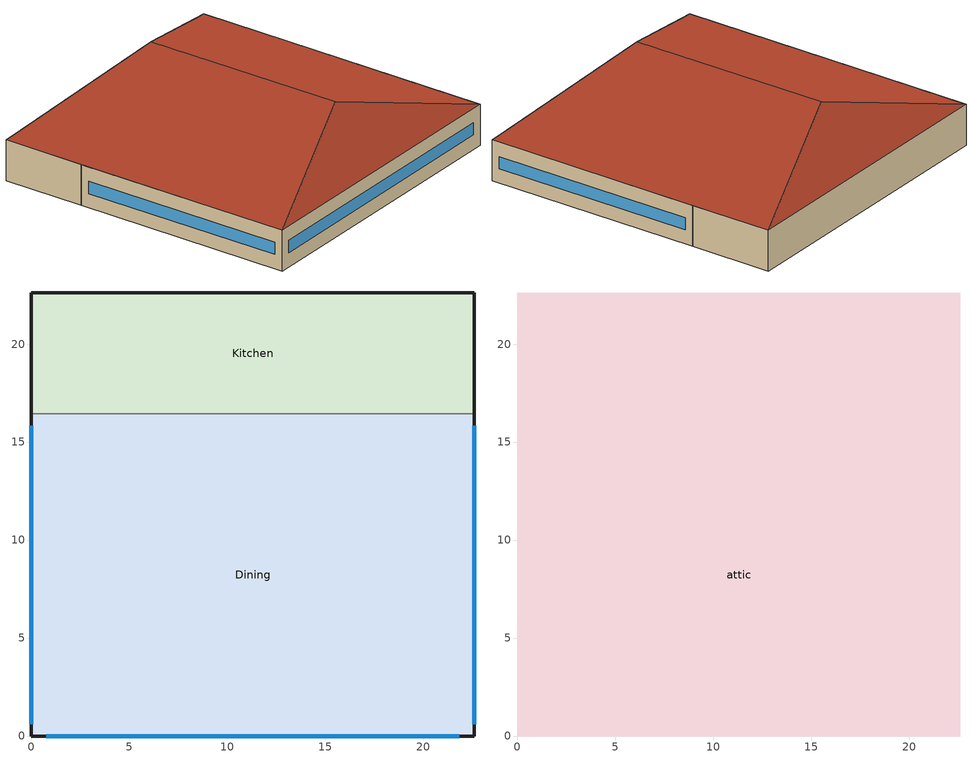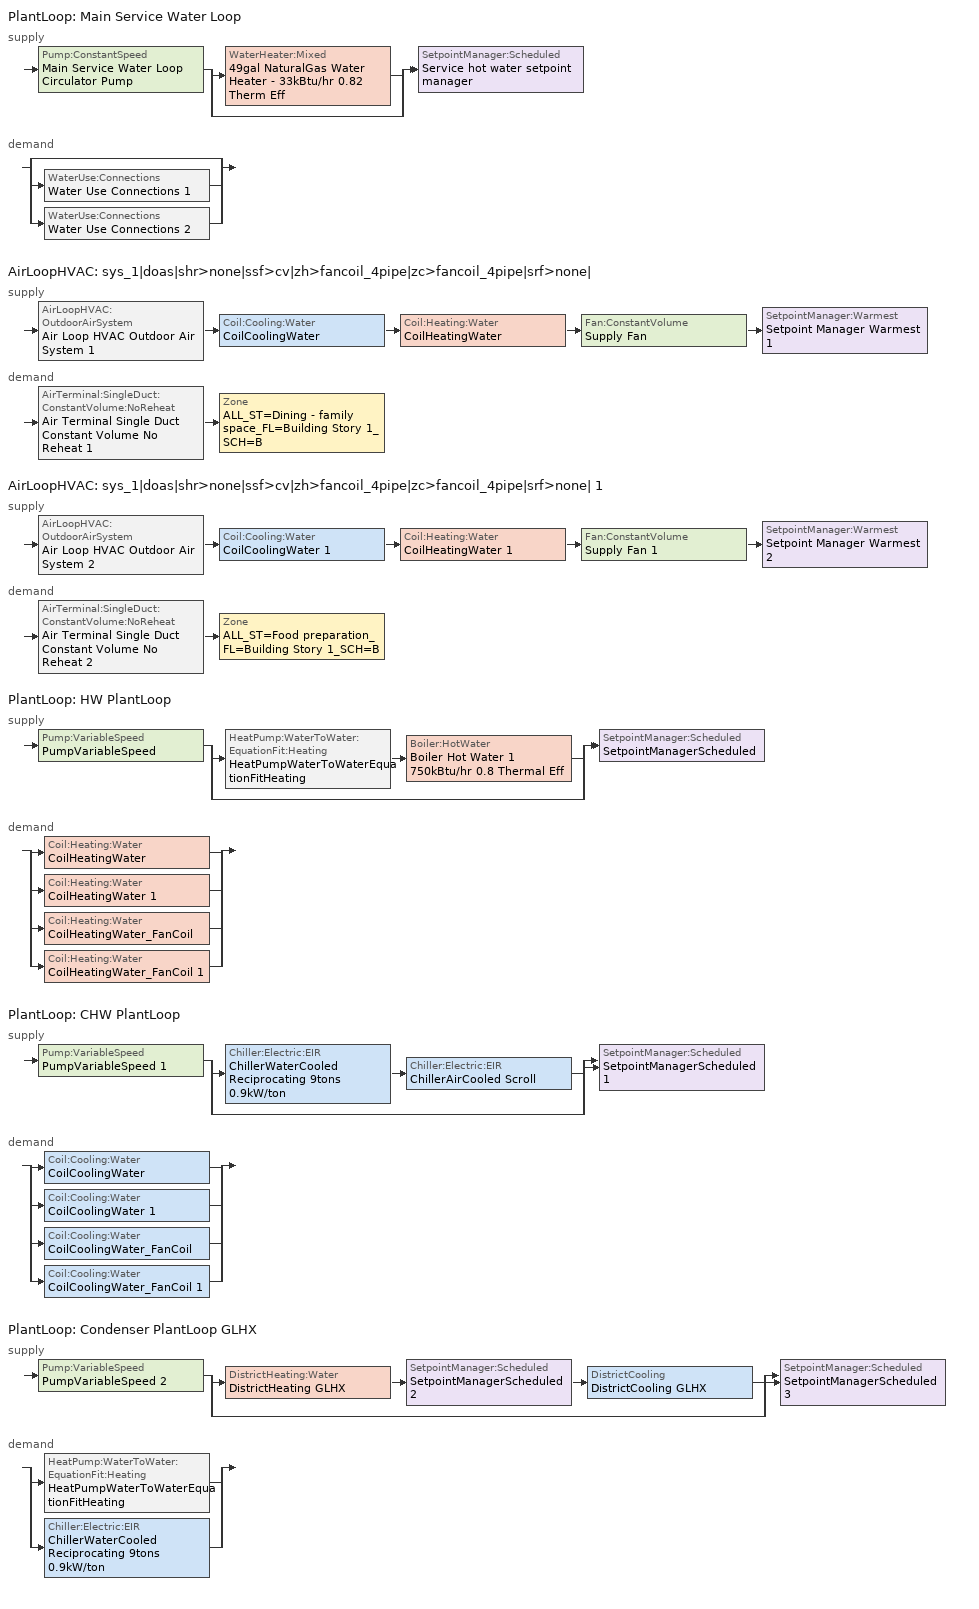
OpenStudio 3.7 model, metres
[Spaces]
Kitchen
 floor foundation (BTAP-Grnd-Floor-Mass:U-0.678_std): 22.61,22.61 22.61,16.44 0,16.44 0,22.61 z0
 wall outside: 22.61,16.44 22.61,22.61 0,22.61 0,16.44 z0:3.05
 wall to Dining: 0,16.44 22.61,16.44 z0:3.05
Dining
 floor foundation (BTAP-Grnd-Floor-Mass:U-0.678_std): 22.61,16.44 22.61,0 0,0 0,16.44 z0
 wall outside: 0,16.44 0,0 22.61,0 22.61,16.44 z0:3.05
 window: 0,15.84 0,0.6 / 22.61,0.6 22.61,15.84 / 0.75,0 21.86,0 z1.07:1.98
attic
 floor to Dining: 22.61,16.44 22.61,0 0,0 0,16.44 z3.05
 floor to Kitchen: 22.61,22.61 22.61,16.44 0,16.44 0,22.61 z3.05
 roof outside: 11.3,18.84,6.82 22.61,22.61,3.05 0,22.61,3.05; 11.3,3.77,6.82 0,0,3.05 22.61,0,3.05; 11.3,18.84,6.82 0,22.61,3.05 0,0,3.05 11.3,3.77,6.82; 11.3,3.77,6.82 22.61,0,3.05 22.61,22.61,3.05 11.3,18.84,6.82
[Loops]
PlantLoop 'Main Service Water Loop'
 supply: Pump:ConstantSpeed 'Main Service Water Loop Circulator Pump' > split
  | WaterHeater:Mixed '49gal NaturalGas Water Heater - 33kBtu/hr 0.82 Therm Eff'
  | bypass
  join > SetpointManager:Scheduled 'Service hot water setpoint manager'
 demand: split
  | bypass
  | WaterUse:Connections 'Water Use Connections 1'
  | WaterUse:Connections 'Water Use Connections 2'
AirLoopHVAC 'sys_1|doas|shr>none|ssf>cv|zh>fancoil_4pipe|zc>fancoil_4pipe|srf>none|'
 supply: AirLoopHVAC:OutdoorAirSystem 'Air Loop HVAC Outdoor Air System 1' > Coil:Cooling:Water 'CoilCoolingWater' > Coil:Heating:Water 'CoilHeatingWater' > Fan:ConstantVolume 'Supply Fan' > SetpointManager:Warmest 'Setpoint Manager Warmest 1'
 demand: AirTerminal:SingleDuct:ConstantVolume:NoReheat 'Air Terminal Single Duct Constant Volume No Reheat 1' > Zone 'ALL_ST=Dining - family space_FL=Building Story 1_SCH=B'
AirLoopHVAC 'sys_1|doas|shr>none|ssf>cv|zh>fancoil_4pipe|zc>fancoil_4pipe|srf>none| 1'
 supply: AirLoopHVAC:OutdoorAirSystem 'Air Loop HVAC Outdoor Air System 2' > Coil:Cooling:Water 'CoilCoolingWater 1' > Coil:Heating:Water 'CoilHeatingWater 1' > Fan:ConstantVolume 'Supply Fan 1' > SetpointManager:Warmest 'Setpoint Manager Warmest 2'
 demand: AirTerminal:SingleDuct:ConstantVolume:NoReheat 'Air Terminal Single Duct Constant Volume No Reheat 2' > Zone 'ALL_ST=Food preparation_FL=Building Story 1_SCH=B'
PlantLoop 'HW PlantLoop'
 supply: Pump:VariableSpeed 'PumpVariableSpeed' > split
  | HeatPump:WaterToWater:EquationFit:Heating 'HeatPumpWaterToWaterEquationFitHeating' > Boiler:HotWater 'Boiler Hot Water 1 750kBtu/hr 0.8 Thermal Eff'
  | bypass
  join > SetpointManager:Scheduled 'SetpointManagerScheduled'
 demand: split
  | Coil:Heating:Water 'CoilHeatingWater'
  | Coil:Heating:Water 'CoilHeatingWater 1'
  | Coil:Heating:Water 'CoilHeatingWater_FanCoil'
  | Coil:Heating:Water 'CoilHeatingWater_FanCoil 1'
PlantLoop 'CHW PlantLoop'
 supply: Pump:VariableSpeed 'PumpVariableSpeed 1' > split
  | Chiller:Electric:EIR 'ChillerWaterCooled Reciprocating 9tons 0.9kW/ton' > Chiller:Electric:EIR 'ChillerAirCooled Scroll'
  | bypass
  join > SetpointManager:Scheduled 'SetpointManagerScheduled 1'
 demand: split
  | Coil:Cooling:Water 'CoilCoolingWater'
  | Coil:Cooling:Water 'CoilCoolingWater 1'
  | Coil:Cooling:Water 'CoilCoolingWater_FanCoil'
  | Coil:Cooling:Water 'CoilCoolingWater_FanCoil 1'
PlantLoop 'Condenser PlantLoop GLHX'
 supply: Pump:VariableSpeed 'PumpVariableSpeed 2' > split
  | DistrictHeating:Water 'DistrictHeating GLHX' > SetpointManager:Scheduled 'SetpointManagerScheduled 2' > DistrictCooling 'DistrictCooling GLHX'
  | bypass
  join > SetpointManager:Scheduled 'SetpointManagerScheduled 3'
 demand: split
  | HeatPump:WaterToWater:EquationFit:Heating 'HeatPumpWaterToWaterEquationFitHeating'
  | Chiller:Electric:EIR 'ChillerWaterCooled Reciprocating 9tons 0.9kW/ton'
[Site]
Calgary Intl AP_AB_CAN: Latitude {deg}=51.11; Longitude {deg}=-114.02; Time Zone {hr}=-7; Elevation {m}=1084.1; Terrain=City
[Building]
FullServiceRestaurant: North Axis {deg}=0; Default Construction Set=BTAP-Mass at hdd = 5000.0; Standards Number of Stories=1; Standards Number of Above Ground Stories=1; Standards Template=BTAP1980TO2010; Standards Building Type=FullServiceRestaurant
[Site:WaterMainsTemperature]
Calculation Method=Correlation; Annual Average Outdoor Air Temperature {C}=4.69167; Maximum Difference In Monthly Average Outdoor Air Temperatures {deltaC}=24.6
[Site:GroundTemperature:BuildingSurface]
19.527, 19.502, 19.536, 19.598, 20.002, 21.64, 22.225, 22.375, 21.449, 20.121, 19.802, 19.633
[SizingPeriod:DesignDay] Barometric Pressure {Pa}=88961; Rain Indicator=No; Snow Indicator=No; Day of Month=21; Daylight Saving Time Indicator=No; Humidity Condition Type=Wetbulb; Dry-Bulb Temperature Range Modifier Type=DefaultMultipliers
Name | Maximum Dry-Bulb Temperature {C} | Daily Dry-Bulb Temperature Range {deltaC} | Wind Speed {m/s} | Wind Direction {deg} | Month | Day Type | Wetbulb or DewPoint at Maximum Dry-Bulb {C} | Solar Model Indicator | ASHRAE Clear Sky Optical Depth for Beam Irradiance | ASHRAE Clear Sky Optical Depth for Diffuse Irradiance | Sky Clearness
Calgary Intl AP Ann Clg .4% Condns DB=>MWB | 28.8 | 12.3 | 4.5 | 160 | 7 | SummerDesignDay | 16 | ASHRAETau | 0.34 | 2.419
Calgary Intl AP Ann Htg 99.6% Condns DB | -27.7 | 0 | 2.7 | 200 | 1 | WinterDesignDay | -27.7 | ASHRAEClearSky |  |  | 0
[Material:NoMass] Roughness=Smooth; Thermal Absorptance=0.9; Solar Absorptance=0.7
Name | Thermal Resistance {m2-K/W} | Visible Absorptance
Typical Carpet Pad; Typical Carpet Pad 1 | 0.21648 | 0.8
Typical Insulation 1 | 0.00118045 | 0.7
Typical Insulation 2 | 2.61923 | 0.7
Typical Insulation 3 | 4.40527 | 0.7
Typical Carpet Pad 2; Typical Carpet Pad 4 | 1.40895 | 0.8
Typical Carpet Pad 3 | 2.28697 | 0.8
Typical Insulation 4 | 0.338965 | 0.7
Typical Insulation 5 | 0.338983 | 0.7
[Material]
Name | Roughness | Thickness {m} | Conductivity {W/m-K} | Density {kg/m3} | Specific Heat {J/kg-K} | Thermal Absorptance | Solar Absorptance | Visible Absorptance
G05 25mm wood | MediumSmooth | 0.0254 | 0.15 | 608 | 1630 | 0.9 | 0.5 | 0.5
100mm Normalweight concrete floor 1 | MediumSmooth | 0.1016 | 2.31 | 2322 | 832
G01 13mm gypsum board 1 | Smooth | 0.0127 | 0.16 | 800 | 1090 | 0.9 | 0.7 | 0.5
4 in. Normalweight Concrete Floor 1 | MediumRough | 0.1016 | 2.31 | 2322 | 832 | 0.9 | 0.7 | 0.7
1IN Stucco 1 | Smooth | 0.0253 | 0.6918 | 1858 | 837 | 0.9 | 0.7 | 0.92
8IN CONCRETE HW RefBldg 1 | Rough | 0.2032 | 1.311 | 2240 | 836.8 | 0.9 | 0.7 | 0.7
1/2IN Gypsum 1 | Smooth | 0.0127 | 0.16 | 784.9 | 830 | 0.9 | 0.4 | 0.4
Metal Roof Surface 1; F08 Metal surface 1 | Smooth | 0.0008 | 45.28 | 7824 | 500 | 0.9 | 0.7 | 0.7
6 in. Normalweight Concrete Floor 1; 6 in. Normalweight Concrete Floor 2; 6 in. Normalweight Concrete Floor 3 | MediumRough | 0.1524 | 2.31 | 2322 | 832 | 0.9 | 0.7 | 0.7
Expanded Polystyrene | MediumSmooth | 0.0408596 | 0.029 | 29 | 1210
[Construction]
BTAP-Int-Partition; BTAP-Int-Door: G05 25mm wood
BTAP-Int-Floor: 100mm Normalweight concrete floor 1, Typical Carpet Pad
BTAP-Int-Wall: G01 13mm gypsum board 1, G01 13mm gypsum board 1
BTAP-Int-Ceiling: Typical Carpet Pad, 100mm Normalweight concrete floor 1
BTAP-Int-Window: SimpleGlazing
BTAP-Ext-Floor-Mass:U-3.822: Typical Insulation 1, 4 in. Normalweight Concrete Floor 1, Typical Carpet Pad 1
BTAP-Ext-Wall-Mass:U-0.346: 1IN Stucco 1, 8IN CONCRETE HW RefBldg 1, Typical Insulation 2, 1/2IN Gypsum 1
BTAP-Ext-Roof-Metal:U-0.227: Metal Roof Surface 1, Typical Insulation 3
BTAP-Grnd-Floor-Mass:U-0.678: 6 in. Normalweight Concrete Floor 1, Typical Carpet Pad 2
BTAP-Grnd-Wall-Mass:U-0.425: 6 in. Normalweight Concrete Floor 2, Typical Carpet Pad 3
BTAP-Grnd-Roof-Mass:U-0.678: 6 in. Normalweight Concrete Floor 3, Typical Carpet Pad 4
BTAP-Ext-FixedWindow:U=0.295 SHGC=0.490; BTAP-Ext-GlassDoors:U=0.295 SHGC=0.490; BTAP-Ext-Skylights:U=0.295 SHGC=0.490; BTAP-Ext-DaylightDomes:U=0.295 SHGC=0.490; BTAP-Ext-DaylightDiffuser:U=0.295 SHGC=0.490: SimpleGlazing:U=0.295 SHGC=0.490
BTAP-Ext-Door:U-2.95: F08 Metal surface 1, Typical Insulation 4
BTAP-Ext-OverHeadDoor:U-2.95: Typical Insulation 5
BTAP-Grnd-Floor-Mass:U-0.678_std: 6 in. Normalweight Concrete Floor 1, Expanded Polystyrene
[DefaultConstructionSet]
BTAP-Mass at hdd = 5000.0: Default Exterior Surface Constructions=BTAP-Mass at hdd = 5000.0; Default Interior Surface Constructions=Default Surface Constructions 2; Default Ground Contact Surface Constructions=BTAP-Mass at hdd = 5000.0 1; Default Exterior SubSurface Constructions=BTAP-Mass at hdd = 5000.0; Default Interior SubSurface Constructions=Default Sub Surface Constructions 2; Interior Partition Construction=BTAP-Int-Partition
[DefaultSurfaceConstructions]
Name | Floor Construction | Wall Construction | Roof Ceiling Construction
Default Surface Constructions 2 | BTAP-Int-Floor | BTAP-Int-Wall | BTAP-Int-Ceiling
BTAP-Mass at hdd = 5000.0 | BTAP-Ext-Floor-Mass:U-3.822 | BTAP-Ext-Wall-Mass:U-0.346 | BTAP-Ext-Roof-Metal:U-0.227
BTAP-Mass at hdd = 5000.0 1 | BTAP-Grnd-Floor-Mass:U-0.678 | BTAP-Grnd-Wall-Mass:U-0.425 | BTAP-Grnd-Roof-Mass:U-0.678
[DefaultSubSurfaceConstructions]
Name | Fixed Window Construction | Operable Window Construction | Door Construction | Glass Door Construction | Overhead Door Construction | Skylight Construction | Tubular Daylight Dome Construction | Tubular Daylight Diffuser Construction
Default Sub Surface Constructions 2 | BTAP-Int-Window | BTAP-Int-Window | BTAP-Int-Door
BTAP-Mass at hdd = 5000.0 | BTAP-Ext-FixedWindow:U=0.295 SHGC=0.490 | BTAP-Ext-FixedWindow:U=0.295 SHGC=0.490 | BTAP-Ext-Door:U-2.95 | BTAP-Ext-GlassDoors:U=0.295 SHGC=0.490 | BTAP-Ext-OverHeadDoor:U-2.95 | BTAP-Ext-Skylights:U=0.295 SHGC=0.490 | BTAP-Ext-DaylightDomes:U=0.295 SHGC=0.490 | BTAP-Ext-DaylightDiffuser:U=0.295 SHGC=0.490
[WindowMaterial:SimpleGlazingSystem] Solar Heat Gain Coefficient=0.49; Visible Transmittance=0.21
Name | U-Factor {W/m2-K}
SimpleGlazing | 2.2
SimpleGlazing:U=0.295 SHGC=0.490 | 2.95
[Space] Volume {m3}=Autocalculate
Name | Space Type | Building Story | Thermal Zone | Part of Total Floor Area
Kitchen | Space Function Food preparation | Building Story 1 | ALL_ST=Food preparation_FL=Building Story 1_SCH=B | Yes
Dining | Space Function Dining - family space | Building Story 1 | ALL_ST=Dining - family space_FL=Building Story 1_SCH=B | Yes
attic | Space Function - undefined - | Building Story 2 | ALL_ST=- undefined -_FL=Building Story 2_SCH=A | No
[BuildingStory]
Name | Nominal Z Coordinate {m}
Building Story 1 | 0
Building Story 2 | 3.0488
[SpaceType] Standards Building Type=Space Function
Name | Default Schedule Set | Design Specification Outdoor Air Object | Standards Space Type
Space Function - undefined - | Space Function - undefined - Schedule Set | Space Function - undefined - Ventilation | - undefined -
Space Function Dining - family space | Space Function Dining - family space Schedule Set | Space Function Dining - family space Ventilation | Dining - family space
Space Function Food preparation | Space Function Food preparation Schedule Set | Space Function Food preparation Ventilation | Food preparation
[DesignSpecification:OutdoorAir]
Name | Outdoor Air Flow per Person {m3/s-person} | Outdoor Air Flow per Floor Area {m3/s-m2} | Outdoor Air Flow Air Changes per Hour {1/hr} | Outdoor Air Method
Space Function - undefined - Ventilation | 0 | 0 | 0
Space Function Dining - family space Ventilation | 0.0711223 |  |  | Sum
Space Function Food preparation Ventilation | 0.0304482 |  |  | Sum
[DefaultScheduleSet] Infiltration Schedule=Always On
Name | Number of People Schedule | People Activity Level Schedule | Lighting Schedule | Electric Equipment Schedule
Space Function - undefined - Schedule Set
Space Function Dining - family space Schedule Set; Space Function Food preparation Schedule Set | NECB-B-Occupancy | NECB-Activity | NECB-B-Lighting | NECB-B-Electric-Equipment
[ThermostatSetpoint:DualSetpoint]
Name | Heating Setpoint Temperature Schedule | Cooling Setpoint Temperature Schedule
Space Function - undefined - Thermostat 3
Space Function Dining - family space Thermostat 3; Space Function Food preparation Thermostat 3 | NECB-B-Thermostat Setpoint-Heating | NECB-B-Thermostat Setpoint-Cooling
[People:Definition] Number of People Calculation Method=People/Area; Fraction Radiant=0.3
Name | People per Space Floor Area {person/m2}
Space Function Dining - family space People Definition | 0.0999967
Space Function Food preparation People Definition | 0.0500522
[People] Work Efficiency Schedule=Work Efficiency Schedule; Clothing Insulation Schedule=Clothing Schedule; Air Velocity Schedule=Air Velocity Schedule; Multiplier=1
Name | People Definition | Space or SpaceType
Space Function Dining - family space People | Space Function Dining - family space People Definition | Space Function Dining - family space
Space Function Food preparation People | Space Function Food preparation People Definition | Space Function Food preparation
[Lights:Definition] Design Level Calculation Method=Watts/Area; Fraction Radiant=0.5; Fraction Visible=0.2
Name | Watts per Space Floor Area {W/m2}
Space Function Dining - family space Lights Definition | 9.59992
Space Function Food preparation Lights Definition | 10.6999
[Lights] Fraction Replaceable=1
Name | Lights Definition | Space or SpaceType
Space Function Dining - family space Lights | Space Function Dining - family space Lights Definition | Space Function Dining - family space
Space Function Food preparation Lights | Space Function Food preparation Lights Definition | Space Function Food preparation
[ElectricEquipment:Definition] Design Level Calculation Method=Watts/Area; Fraction Radiant=0.5
Name | Watts per Space Floor Area {W/m2}
Space Function Dining - family space Elec Equip Definition | 0.999992
Space Function Food preparation Elec Equip Definition | 9.99992
[ElectricEquipment]
Name | Electric Equipment Definition | Space or SpaceType
Space Function Dining - family space Elec Equip | Space Function Dining - family space Elec Equip Definition | Space Function Dining - family space
Space Function Food preparation Elec Equip | Space Function Food preparation Elec Equip Definition | Space Function Food preparation
[SpaceInfiltration:DesignFlowRate] Schedule=Always On Discrete; Design Flow Rate Calculation Method=Flow/ExteriorArea; Flow per Exterior Surface Area {m3/s-m2}=0.001116; Constant Term Coefficient=0; Temperature Term Coefficient=0; Velocity Term Coefficient=0.224; Velocity Squared Term Coefficient=0
Name | Space or SpaceType
attic Infiltration | attic
Dining Infiltration | Dining
Kitchen Infiltration | Kitchen
[ThermalZone] Use Ideal Air Loads=No
Name | Thermostat
ALL_ST=- undefined -_FL=Building Story 2_SCH=A | Space Function - undefined - Thermostat 3
ALL_ST=Dining - family space_FL=Building Story 1_SCH=B | Space Function Dining - family space Thermostat 3
ALL_ST=Food preparation_FL=Building Story 1_SCH=B | Space Function Food preparation Thermostat 3
[Sizing:Zone] Zone Cooling Design Supply Air Humidity Ratio {kg-H2O/kg-air}=0.0085; Zone Heating Design Supply Air Humidity Ratio {kg-H2O/kg-air}=0.008; Cooling Design Air Flow Method=DesignDay; Heating Design Air Flow Method=DesignDay; Account for Dedicated Outdoor Air System=No; Dedicated Outdoor Air System Control Strategy=NeutralSupplyAir; Dedicated Outdoor Air Low Setpoint Temperature for Design {C}=autosize; Dedicated Outdoor Air High Setpoint Temperature for Design {C}=autosize; Zone Load Sizing Method=Sensible Load Only No Latent Load; Zone Latent Cooling Design Supply Air Humidity Ratio Input Method=HumidityRatioDifference; Zone Cooling Design Supply Air Humidity Ratio Difference {kgWater/kgDryAir}=0.005; Zone Latent Heating Design Supply Air Humidity Ratio Input Method=HumidityRatioDifference; Zone Humidification Design Supply Air Humidity Ratio Difference {kgWater/kgDryAir}=0.005
Name | Zone Cooling Design Supply Air Temperature Input Method | Zone Cooling Design Supply Air Temperature {C} | Zone Cooling Design Supply Air Temperature Difference {deltaC} | Zone Heating Design Supply Air Temperature Input Method | Zone Heating Design Supply Air Temperature {C} | Zone Heating Design Supply Air Temperature Difference {deltaC} | Zone Heating Sizing Factor | Zone Cooling Sizing Factor
ALL_ST=- undefined -_FL=Building Story 2_SCH=A | SupplyAirTemperature | 14 | 11.11 | SupplyAirTemperature | 40 | 11.11
ALL_ST=Dining - family space_FL=Building Story 1_SCH=B; ALL_ST=Food preparation_FL=Building Story 1_SCH=B | TemperatureDifference | 13 | 11 | TemperatureDifference | 43 | 21 | 1.3 | 1.1
[Zone equipment]
ALL_ST=Dining - family space_FL=Building Story 1_SCH=B: Air Terminal Single Duct Constant Volume No Reheat 1, ZoneHVACFourPipeFanCoil
ALL_ST=Food preparation_FL=Building Story 1_SCH=B: Air Terminal Single Duct Constant Volume No Reheat 2, ZoneHVACFourPipeFanCoil 1
[Foundation:Kiva]
Bldg Kiva Foundation: Wall Height Above Grade {m}=0; Wall Depth Below Slab {m}=0
[SurfaceProperty:ExposedFoundationPerimeter] Exposed Perimeter Calculation Method=TotalExposedPerimeter
Name | Total Exposed Perimeter {m}
Dining_Floor | 55.4941
Kitchen_Floor | 34.9407
[Foundation:Kiva:Settings]

[PlantLoop] Glycol Concentration=0; Plant Loop Volume {m3}=Autocalculate; Load Distribution Scheme=Optimal
Main Service Water Loop: Maximum Loop Temperature {C}=60; Minimum Loop Temperature {C}=10
HW PlantLoop: Fluid Type=Water
CHW PlantLoop: 
Condenser PlantLoop GLHX: Maximum Loop Flow Rate {m3/s}=0.00547288
[Sizing:Plant] Sizing Option=NonCoincident; Zone Timesteps in Averaging Window=1; Coincident Sizing Factor Mode=None
Name | Loop Type | Design Loop Exit Temperature {C} | Loop Design Temperature Difference {deltaC}
Main Service Water Loop | Heating | 60 | 5
HW PlantLoop | Heating | 50 | 5
CHW PlantLoop | Cooling | 7 | 6
Condenser PlantLoop GLHX | Condenser | 82 | 10
[SetpointManager:Scheduled] Control Variable=Temperature
Name | Schedule | Setpoint Node or NodeList
Service hot water setpoint manager | Service Water Loop Temp - 140F | Main Service Water Loop Supply Outlet Node
SetpointManagerScheduled | Schedule Constant 1 | HW PlantLoop Supply Outlet Node
SetpointManagerScheduled 1 | Schedule Constant 2 | CHW PlantLoop Supply Outlet Node
SetpointManagerScheduled 2 | Schedule Constant 3 | DistrictHeating GLHX Outlet Water Node
SetpointManagerScheduled 3 | Schedule Constant 4 | Condenser PlantLoop GLHX Supply Outlet Node
[Pump:ConstantSpeed]
Main Service Water Loop Circulator Pump: Rated Flow Rate {m3/s}=autosize; Rated Pump Head {Pa}=284784; Rated Power Consumption {W}=autosize; Motor Efficiency=0.7; Fraction of Motor Inefficiencies to Fluid Stream=0; Pump Control Type=Intermittent; Design Power Sizing Method=PowerPerFlowPerPressure; Design Electric Power per Unit Flow Rate {W/(m3/s)}=348701.1; Design Shaft Power per Unit Flow Rate per Unit Head {W-s/m3-Pa}=1.28205
[WaterHeater:Mixed]
49gal NaturalGas Water Heater - 33kBtu/hr 0.82 Therm Eff: Tank Volume {m3}=0.184338; Setpoint Temperature Schedule=Service Water Loop Temp - 140F; Deadband Temperature Difference {deltaC}=2; Maximum Temperature Limit {C}=60; Heater Control Type=Cycle; Heater Maximum Capacity {W}=9631.68; Heater Fuel Type=NaturalGas; Heater Thermal Efficiency=0.82; Part Load Factor Curve=SWH-EFFFPLR-NECB2011; Off Cycle Parasitic Fuel Consumption Rate {W}=31.3783; Off Cycle Parasitic Fuel Type=NaturalGas; Off Cycle Parasitic Heat Fraction to Tank=0.8; On Cycle Parasitic Fuel Consumption Rate {W}=31.3783; On Cycle Parasitic Fuel Type=NaturalGas; On Cycle Parasitic Heat Fraction to Tank=0; Ambient Temperature Indicator=Schedule; Ambient Temperature Schedule=Water Heater Ambient Temp Schedule - 70.0f; Off Cycle Loss Coefficient to Ambient Temperature {W/K}=2.9847; On Cycle Loss Coefficient to Ambient Temperature {W/K}=2.9847; Use Side Effectiveness=1; Source Side Effectiveness=1; Use Side Design Flow Rate {m3/s}=autosize; Source Side Design Flow Rate {m3/s}=autosize; Indirect Water Heating Recovery Time {hr}=1.5; Source Side Flow Control Mode=IndirectHeatPrimarySetpoint
[WaterHeater:Sizing]
49gal NaturalGas Water Heater - 33kBtu/hr 0.82 Therm Eff: Design Mode=PeakDraw; Time Storage Can Meet Peak Draw {hr}=0.538503; Time for Tank Recovery {hr}=0; Nominal Tank Volume for Autosizing Plant Connections {m3}=1
[WaterUse:Connections] Drain Water Heat Exchanger Type=None; Drain Water Heat Exchanger Destination=Plant
Name | Water Use Equipment Name 1
Water Use Connections 1 | Dining Service Water Use 0.38gal/min
Water Use Connections 2 | Kitchen Service Water Use 0.07gal/min
[WaterUse:Equipment:Definition]
Name | Peak Flow Rate {m3/s} | Target Temperature Schedule | Sensible Fraction Schedule | Latent Fraction Schedule
Dining Service Water Use Def 0.38gal/min | 2.39515e-05 | Schedule Ruleset 5 | Schedule Ruleset 3 | Schedule Ruleset 4
Kitchen Service Water Use Def 0.07gal/min | 4.49574e-06 | Schedule Ruleset 8 | Schedule Ruleset 6 | Schedule Ruleset 7
[WaterUse:Equipment] Flow Rate Fraction Schedule=NECB-B-Service Water Heating
Name | Water Use Equipment Definition | Space
Dining Service Water Use 0.38gal/min | Dining Service Water Use Def 0.38gal/min | Dining
Kitchen Service Water Use 0.07gal/min | Kitchen Service Water Use Def 0.07gal/min | Kitchen
[AirLoopHVAC] Design Supply Air Flow Rate {m3/s}=autosize; Design Return Air Flow Fraction of Supply Air Flow=1
Name | Availability Schedule
sys_1|doas|shr>none|ssf>cv|zh>fancoil_4pipe|zc>fancoil_4pipe|srf>none| | sys_1|doas|shr>none|ssf>cv|zh>fancoil_4pipe|zc>fancoil_4pipe|srf>none| Occ Sch
sys_1|doas|shr>none|ssf>cv|zh>fancoil_4pipe|zc>fancoil_4pipe|srf>none| 1 | sys_1|doas|shr>none|ssf>cv|zh>fancoil_4pipe|zc>fancoil_4pipe|srf>none| 1 Occ Sch
[Sizing:System] Type of Load to Size On=VentilationRequirement; Central Heating Maximum System Air Flow Ratio=1; Preheat Design Temperature {C}=7; Preheat Design Humidity Ratio {kg-H2O/kg-Air}=0.008; Precool Design Temperature {C}=13; Precool Design Humidity Ratio {kg-H2O/kg-Air}=0.008; Central Cooling Design Supply Air Temperature {C}=13; Central Heating Design Supply Air Temperature {C}=22; Sizing Option=NonCoincident; 100% Outdoor Air in Cooling=Yes; 100% Outdoor Air in Heating=Yes; Central Cooling Design Supply Air Humidity Ratio {kg-H2O/kg-Air}=0.0085; Central Heating Design Supply Air Humidity Ratio {kg-H2O/kg-Air}=0.008; Cooling Design Air Flow Method=DesignDay; Cooling Design Air Flow Rate {m3/s}=0; Heating Design Air Flow Method=DesignDay; Heating Design Air Flow Rate {m3/s}=0; System Outdoor Air Method=ZoneSum; Zone Maximum Outdoor Air Fraction=1; Cooling Supply Air Flow Rate Per Floor Area {m3/s-m2}=0.00996765; Cooling Fraction of Autosized Cooling Supply Air Flow Rate=1; Cooling Supply Air Flow Rate Per Unit Cooling Capacity {m3/s-W}=3.94755e-05; Heating Supply Air Flow Rate Per Floor Area {m3/s-m2}=0.00996765; Heating Fraction of Autosized Heating Supply Air Flow Rate=1; Heating Fraction of Autosized Cooling Supply Air Flow Rate=1; Heating Supply Air Flow Rate Per Unit Heating Capacity {m3/s-W}=3.15882e-05; Cooling Design Capacity Method=CoolingDesignCapacity; Cooling Design Capacity {W}=autosize; Cooling Design Capacity Per Floor Area {W/m2}=234.7; Fraction of Autosized Cooling Design Capacity=1; Heating Design Capacity Method=HeatingDesignCapacity; Heating Design Capacity {W}=autosize; Heating Design Capacity Per Floor Area {W/m2}=157; Fraction of Autosized Heating Design Capacity=1; Central Cooling Capacity Control Method=OnOff; Occupant Diversity=autosize
sys_1|doas|shr>none|ssf>cv|zh>fancoil_4pipe|zc>fancoil_4pipe|srf>none|; sys_1|doas|shr>none|ssf>cv|zh>fancoil_4pipe|zc>fancoil_4pipe|srf>none| 1
[SetpointManager:Warmest] Control Variable=Temperature; Minimum Setpoint Temperature {C}=13; Maximum Setpoint Temperature {C}=22; Strategy=MaximumTemperature
Name | Setpoint Node or NodeList
Setpoint Manager Warmest 1 | sys_1|doas|shr>none|ssf>cv|zh>fancoil_4pipe|zc>fancoil_4pipe|srf>none| Supply Outlet Node
Setpoint Manager Warmest 2 | sys_1|doas|shr>none|ssf>cv|zh>fancoil_4pipe|zc>fancoil_4pipe|srf>none| 1 Supply Outlet Node
[Fan:ConstantVolume] Availability Schedule=Always On Discrete; Fan Total Efficiency=0.39975; Pressure Rise {Pa}=640; Maximum Flow Rate {m3/s}=AutoSize; Motor Efficiency=0.615
Supply Fan; Supply Fan 1
[Coil:Heating:Water] Availability Schedule=Always On Discrete
CoilHeatingWater; CoilHeatingWater_FanCoil; CoilHeatingWater 1; CoilHeatingWater_FanCoil 1
[Coil:Cooling:Water] Availability Schedule=Always On Discrete
CoilCoolingWater; CoilCoolingWater_FanCoil; CoilCoolingWater 1; CoilCoolingWater_FanCoil 1
[Controller:OutdoorAir] Minimum Outdoor Air Flow Rate {m3/s}=autosize; Maximum Outdoor Air Flow Rate {m3/s}=Autosize; Economizer Control Type=NoEconomizer; Economizer Control Action Type=ModulateFlow; Economizer Maximum Limit Dry-Bulb Temperature {C}=28; Economizer Maximum Limit Enthalpy {J/kg}=64000; Economizer Minimum Limit Dry-Bulb Temperature {C}=-100; Lockout Type=NoLockout; Minimum Limit Type=FixedMinimum; High Humidity Control=No; Heat Recovery Bypass Control Type=BypassWhenWithinEconomizerLimits; Economizer Operation Staging=InterlockedWithMechanicalCooling
Name | Minimum Outdoor Air Schedule | Controller Mechanical Ventilation
Controller Outdoor Air 1 | sys_1|doas|shr>none|ssf>cv|zh>fancoil_4pipe|zc>fancoil_4pipe|srf>none| Occ Sch | Controller Mechanical Ventilation 1
Controller Outdoor Air 2 | sys_1|doas|shr>none|ssf>cv|zh>fancoil_4pipe|zc>fancoil_4pipe|srf>none| 1 Occ Sch | Controller Mechanical Ventilation 2
[Controller:MechanicalVentilation] Availability Schedule=Always On Discrete
Controller Mechanical Ventilation 1; Controller Mechanical Ventilation 2
[AirLoopHVAC:OutdoorAirSystem]
Name | Controller
Air Loop HVAC Outdoor Air System 1 | Controller Outdoor Air 1
Air Loop HVAC Outdoor Air System 2 | Controller Outdoor Air 2
[AirTerminal:SingleDuct:ConstantVolume:NoReheat] Availability Schedule=Always On Discrete; Maximum Air Flow Rate {m3/s}=AutoSize
Air Terminal Single Duct Constant Volume No Reheat 1; Air Terminal Single Duct Constant Volume No Reheat 2
[Fan:OnOff] Availability Schedule=Always On Discrete; Fan Total Efficiency=0.39975; Pressure Rise {Pa}=270.9; Maximum Flow Rate {m3/s}=autosize; Motor Efficiency=0.615; Motor In Airstream Fraction=1
Name | Fan Power Ratio Function of Speed Ratio Curve | Fan Efficiency Ratio Function of Speed Ratio Curve
FanOnOff | Fan On Off Power Curve | Fan On Off Efficiency Curve
FanOnOff 1 | Fan On Off Power Curve 1 | Fan On Off Efficiency Curve 1
[ZoneHVAC:FourPipeFanCoil] Availability Schedule=Always On Discrete; Capacity Control Method=CyclingFan; Maximum Supply Air Flow Rate {m3/s}=autosize; Maximum Outdoor Air Flow Rate {m3/s}=1e-06; Maximum Cold Water Flow Rate {m3/s}=autosize; Maximum Hot Water Flow Rate {m3/s}=autosize; Supply Air Fan Operating Mode Schedule=Always Off Discrete; Minimum Supply Air Temperature in Cooling Mode {C}=autosize; Maximum Supply Air Temperature in Heating Mode {C}=autosize
Name | Supply Air Fan | Cooling Coil | Heating Coil
ZoneHVACFourPipeFanCoil | FanOnOff | CoilCoolingWater_FanCoil | CoilHeatingWater_FanCoil
ZoneHVACFourPipeFanCoil 1 | FanOnOff 1 | CoilCoolingWater_FanCoil 1 | CoilHeatingWater_FanCoil 1
[Pump:VariableSpeed] Pump Control Type=Intermittent; Skin Loss Radiative Fraction=0.5; Design Power Sizing Method=PowerPerFlowPerPressure; Design Electric Power per Unit Flow Rate {W/(m3/s)}=348701.1; Design Shaft Power per Unit Flow Rate per Unit Head {W-s/m3-Pa}=1.28205; Design Minimum Flow Rate Fraction=0
Name | Motor Efficiency | Rated Flow Rate {m3/s}
PumpVariableSpeed | 0.895
PumpVariableSpeed 1 | 0.855
PumpVariableSpeed 2 | 0.865 | 0.00547288
[HeatPump:WaterToWater:EquationFit:Heating]
HeatPumpWaterToWaterEquationFitHeating: Reference Load Side Flow Rate {m3/s}=Autosize; Reference Source Side Flow Rate {m3/s}=Autosize; Reference Heating Capacity {W}=87880.1; Reference Heating Power Consumption {W}=Autosize; Heating Capacity Curve=HEATPUMP_WATERTOWATER_HCAPF; Heating Compressor Power Curve=HEATPUMP_WATERTOWATER_HPOWERF; Reference Coefficient of Performance {W/W}=7.5; Sizing Factor=1
[Controller:WaterCoil]
Name | Water Coil | Action | Controller Convergence Tolerance {deltaC}
Controller Water Coil 1 | CoilHeatingWater | Normal | 0.0001
Controller Water Coil 2 | CoilHeatingWater 1 | Normal | 0.0001
Controller Water Coil 3 | CoilCoolingWater | Reverse
Controller Water Coil 4 | CoilCoolingWater 1 | Reverse
[Boiler:HotWater]
Boiler Hot Water 1 750kBtu/hr 0.8 Thermal Eff: Fuel Type=NaturalGas; Nominal Capacity {W}=131820; Nominal Thermal Efficiency=0.8; Normalized Boiler Efficiency Curve=BOILER-EFFFPLR-NECB2011; Water Outlet Upper Temperature Limit {C}=99; Boiler Flow Mode=ConstantFlow; On Cycle Parasitic Electric Load {W}=0; Off Cycle Parasitic Fuel Load {W}=0; Sizing Factor=1
[Chiller:Electric:EIR] Reference Chilled Water Flow Rate {m3/s}=Autosize; Minimum Part Load Ratio=0.25; Minimum Unloading Ratio=0.25; Chiller Flow Mode=LeavingSetpointModulated; Design Heat Recovery Water Flow Rate {m3/s}=Autosize; Sizing Factor=1; Basin Heater Capacity {W/K}=0; Basin Heater Setpoint Temperature {C}=10; Condenser Heat Recovery Relative Capacity Fraction=1
Name | Reference Capacity {W} | Reference COP {W/W} | Cooling Capacity Function of Temperature Curve | Electric Input to Cooling Output Ratio Function of Temperature Curve | Electric Input to Cooling Output Ratio Function of Part Load Ratio Curve | Condenser Type
ChillerWaterCooled Reciprocating 9tons 0.9kW/ton | 30256.1 | 3.8 | WaterCooled_Reciprocating_CAPFT_NECB2011 | WaterCooled_Reciprocating_EIRFT_NECB2011 | WaterCooled_Reciprocating_EIRFPLR_NECB2011 | WaterCooled
ChillerAirCooled Scroll | 45384.2 | 2.866 | AirCooled_Scroll_CAPFT_NECB2011 | AirCooled_Scroll_EIRFT_NECB2011 | AirCooled_Scroll_EIRFPLR_NECB2011
[DistrictHeating:Water]
DistrictHeating GLHX: Nominal Capacity {W}=39714.6; Capacity Fraction Schedule=Always On Continuous
[DistrictCooling]
DistrictCooling GLHX: Nominal Capacity {W}=32338.1; Capacity Fraction Schedule=Always On Continuous
[AvailabilityManager:NightCycle] Applicability Schedule=Always On Discrete; Control Type=CycleOnAny; Thermostat Tolerance {deltaC}=1; Cycling Run Time {s}=3600
Availability Manager Night Cycle 1; Availability Manager Night Cycle 2
[Schedule:Ruleset]
Always On: Default Day Schedule=Always On Default
Clothing Schedule: Default Day Schedule=Clothing Schedule Default Winter Clothes
Air Velocity Schedule: Default Day Schedule=Air Velocity Schedule Default
Work Efficiency Schedule: Default Day Schedule=Work Efficiency Schedule Default
NECB-B-Occupancy: Default Day Schedule=NECB-B-Occupancy Default
NECB-Activity: Default Day Schedule=NECB-Activity Default; Summer Design Day Schedule=NECB-Activity Summer Design Day; Winter Design Day Schedule=NECB-Activity Winter Design Day
NECB-B-Lighting: Default Day Schedule=NECB-B-Lighting Default
NECB-B-Electric-Equipment: Default Day Schedule=NECB-B-Electric-Equipment Default
NECB-B-Thermostat Setpoint-Heating: Default Day Schedule=NECB-B-Thermostat Setpoint-Heating Default
NECB-B-Thermostat Setpoint-Cooling: Default Day Schedule=NECB-B-Thermostat Setpoint-Cooling Default
Service Water Loop Temp - 140F: Default Day Schedule=Service Water Loop Temp - 140F Default
Water Heater Ambient Temp Schedule - 70.0f: Default Day Schedule=Water Heater Ambient Temp Schedule - 70.0f Default
Schedule Ruleset 3: Default Day Schedule=Schedule Day 5
Schedule Ruleset 4: Default Day Schedule=Schedule Day 6
Schedule Ruleset 5: Default Day Schedule=Schedule Day 7
NECB-B-Service Water Heating: Default Day Schedule=NECB-B-Service Water Heating Default
Schedule Ruleset 6: Default Day Schedule=Schedule Day 8
Schedule Ruleset 7: Default Day Schedule=Schedule Day 9
Schedule Ruleset 8: Default Day Schedule=Schedule Day 10
sys_1|doas|shr>none|ssf>cv|zh>fancoil_4pipe|zc>fancoil_4pipe|srf>none| Occ Sch: Default Day Schedule=sys_1|doas|shr>none|ssf>cv|zh>fancoil_4pipe|zc>fancoil_4pipe|srf>none| Occ Sch Default; Summer Design Day Schedule=sys_1|doas|shr>none|ssf>cv|zh>fancoil_4pipe|zc>fancoil_4pipe|srf>none| Occ Sch Summer Design Day; Winter Design Day Schedule=sys_1|doas|shr>none|ssf>cv|zh>fancoil_4pipe|zc>fancoil_4pipe|srf>none| Occ Sch Winter Design Day
sys_1|doas|shr>none|ssf>cv|zh>fancoil_4pipe|zc>fancoil_4pipe|srf>none| 1 Occ Sch: Default Day Schedule=sys_1|doas|shr>none|ssf>cv|zh>fancoil_4pipe|zc>fancoil_4pipe|srf>none| 1 Occ Sch Default; Summer Design Day Schedule=sys_1|doas|shr>none|ssf>cv|zh>fancoil_4pipe|zc>fancoil_4pipe|srf>none| 1 Occ Sch Summer Design Day; Winter Design Day Schedule=sys_1|doas|shr>none|ssf>cv|zh>fancoil_4pipe|zc>fancoil_4pipe|srf>none| 1 Occ Sch Winter Design Day
[Schedule:Day]
Always On Default; Clothing Schedule Default Winter Clothes; sys_1|doas|shr>none|ssf>cv|zh>fancoil_4pipe|zc>fancoil_4pipe|srf>none| Occ Sch Winter Design Day; sys_1|doas|shr>none|ssf>cv|zh>fancoil_4pipe|zc>fancoil_4pipe|srf>none| Occ Sch Summer Design Day; sys_1|doas|shr>none|ssf>cv|zh>fancoil_4pipe|zc>fancoil_4pipe|srf>none| 1 Occ Sch Winter Design Day; sys_1|doas|shr>none|ssf>cv|zh>fancoil_4pipe|zc>fancoil_4pipe|srf>none| 1 Occ Sch Summer Design Day: 24, 0, 1
Clothing Schedule Summer Clothes: 24, 0, 0.5
Air Velocity Schedule Default; Schedule Day 5; Schedule Day 8: 24, 0, 0.2
Work Efficiency Schedule Default: 24, 0, 0
NECB-B-Occupancy Default; NECB-B-Occupancy Default|Wkdy Day: 1, 0, 0.3, 2, 0, 0.1, 9, 0, 0, 10, 0, 0.1, 11, 0, 0.2, 12, 0, 0.5, 13, 0, 0.9, 14, 0, 0.8, 15, 0, 0.5, 17, 0, 0.2, 18, 0, 0.3, 19, 0, 0.6, 22, 0, 0.9, 23, 0, 0.6, 24, 0, 0.4
NECB-B-Occupancy Sat Day: 1, 0, 0.5, 2, 0, 0.3, 9, 0, 0, 10, 0, 0.1, 11, 0, 0.2, 12, 0, 0.5, 13, 0, 0.9, 14, 0, 0.8, 15, 0, 0.5, 17, 0, 0.2, 18, 0, 0.3, 19, 0, 0.6, 22, 0, 0.9, 24, 0, 0.6
NECB-B-Occupancy Sun|Hol Day: 1, 0, 0.1, 2, 0, 0.3, 10, 0, 0, 11, 0, 0.1, 12, 0, 0.4, 14, 0, 0.5, 15, 0, 0.4, 18, 0, 0.2, 19, 0, 0.5, 21, 0, 0.7, 22, 0, 0.5, 23, 0, 0.3, 24, 0, 0.1
NECB-Activity Default; NECB-Activity Winter Design Day; NECB-Activity Summer Design Day: 24, 0, 130
NECB-B-Lighting Default; NECB-B-Lighting Default|Wkdy Day; NECB-B-Lighting Sat Day; NECB-B-Electric-Equipment Default; NECB-B-Electric-Equipment Default|Wkdy Day; NECB-B-Electric-Equipment Sat Day: 1, 0, 0.9, 2, 0, 0.5, 9, 0, 0.1, 10, 0, 0.5, 11, 0, 0.7, 24, 0, 0.9
NECB-B-Lighting Sun|Hol Day; NECB-B-Electric-Equipment Sun|Hol Day: 2, 0, 0.5, 10, 0, 0.1, 11, 0, 0.5, 23, 0, 0.9, 24, 0, 0.5
NECB-B-Thermostat Setpoint-Heating Default; NECB-B-Thermostat Setpoint-Heating Default|Wkdy Day; NECB-B-Thermostat Setpoint-Heating Sat Day: 2, 0, 22, 8, 0, 18, 9, 0, 20, 24, 0, 22
NECB-B-Thermostat Setpoint-Heating Sun|Hol Day: 1, 0, 18, 2, 0, 22, 9, 0, 18, 10, 0, 20, 23, 0, 22, 24, 0, 18
NECB-B-Thermostat Setpoint-Cooling Default; NECB-B-Thermostat Setpoint-Cooling Default|Wkdy Day; NECB-B-Thermostat Setpoint-Cooling Sat Day: 1, 0, 24, 8, 0, 35, 24, 0, 24
NECB-B-Thermostat Setpoint-Cooling Sun|Hol Day: 9, 0, 35, 23, 0, 24, 24, 0, 35
Service Water Loop Temp - 140F Default; Schedule Day 7; Schedule Day 10: 24, 0, 60
Water Heater Ambient Temp Schedule - 70.0f Default: 24, 0, 21.1111
Schedule Day 6; Schedule Day 9: 24, 0, 0.05
NECB-B-Service Water Heating Default; NECB-B-Service Water Heating Default|Wkdy Day: 1, 0, 0.6, 2, 0, 0.5, 9, 0, 0.05, 11, 0, 0.7, 12, 0, 0.4, 13, 0, 0.5, 15, 0, 0.6, 16, 0, 0.4, 18, 0, 0.3, 19, 0, 0.4, 20, 0, 0.5, 22, 0, 0.8, 24, 0, 0.9
NECB-B-Service Water Heating Sat Day: 1, 0, 0.7, 2, 0, 0.6, 9, 0, 0.05, 11, 0, 0.7, 12, 0, 0.4, 13, 0, 0.5, 15, 0, 0.6, 16, 0, 0.4, 18, 0, 0.3, 19, 0, 0.4, 20, 0, 0.5, 22, 0, 0.8, 24, 0, 0.9
NECB-B-Service Water Heating Sun|Hol Day: 1, 0, 0.5, 2, 0, 0.6, 9, 0, 0.05, 11, 0, 0.7, 12, 0, 0.4, 13, 0, 0.5, 15, 0, 0.6, 16, 0, 0.4, 18, 0, 0.3, 19, 0, 0.4, 20, 0, 0.5, 22, 0, 0.8, 24, 0, 0.5
sys_1|doas|shr>none|ssf>cv|zh>fancoil_4pipe|zc>fancoil_4pipe|srf>none| Occ Sch Default; sys_1|doas|shr>none|ssf>cv|zh>fancoil_4pipe|zc>fancoil_4pipe|srf>none| 1 Occ Sch Default: 1, 0, 1, 10, 0, 0, 24, 0, 1
sys_1|doas|shr>none|ssf>cv|zh>fancoil_4pipe|zc>fancoil_4pipe|srf>none| Occ Sch Saturday; sys_1|doas|shr>none|ssf>cv|zh>fancoil_4pipe|zc>fancoil_4pipe|srf>none| 1 Occ Sch Saturday: 2, 0, 1, 10, 0, 0, 24, 0, 1
sys_1|doas|shr>none|ssf>cv|zh>fancoil_4pipe|zc>fancoil_4pipe|srf>none| Occ Sch Sunday; sys_1|doas|shr>none|ssf>cv|zh>fancoil_4pipe|zc>fancoil_4pipe|srf>none| 1 Occ Sch Sunday: 1, 0, 0, 2, 0, 1, 11, 0, 0, 23, 0, 1, 24, 0, 0
[Schedule:Rule] Date Specification Type=DateRange; Start Day=1
Name | Schedule Ruleset | Rule Order | Day Schedule | Start Month | End Month | End Day | Apply Monday | Apply Tuesday | Apply Wednesday | Apply Thursday | Apply Friday | Apply Saturday | Apply Sunday
Schedule Rule 1 | Clothing Schedule | 0 | Clothing Schedule Summer Clothes | 5 | 9 | 30
Schedule Rule 2 | NECB-B-Occupancy | 2 | NECB-B-Occupancy Default|Wkdy Day | 1 | 12 | 31 | Yes | Yes | Yes | Yes | Yes
Schedule Rule 3 | NECB-B-Occupancy | 1 | NECB-B-Occupancy Sat Day | 1 | 12 | 31 |  |  |  |  |  | Yes
Schedule Rule 4 | NECB-B-Occupancy | 0 | NECB-B-Occupancy Sun|Hol Day | 1 | 12 | 31 |  |  |  |  |  |  | Yes
Schedule Rule 5 | NECB-B-Lighting | 2 | NECB-B-Lighting Default|Wkdy Day | 1 | 12 | 31 | Yes | Yes | Yes | Yes | Yes
Schedule Rule 6 | NECB-B-Lighting | 1 | NECB-B-Lighting Sat Day | 1 | 12 | 31 |  |  |  |  |  | Yes
Schedule Rule 7 | NECB-B-Lighting | 0 | NECB-B-Lighting Sun|Hol Day | 1 | 12 | 31 |  |  |  |  |  |  | Yes
Schedule Rule 8 | NECB-B-Electric-Equipment | 2 | NECB-B-Electric-Equipment Default|Wkdy Day | 1 | 12 | 31 | Yes | Yes | Yes | Yes | Yes
Schedule Rule 9 | NECB-B-Electric-Equipment | 1 | NECB-B-Electric-Equipment Sat Day | 1 | 12 | 31 |  |  |  |  |  | Yes
Schedule Rule 10 | NECB-B-Electric-Equipment | 0 | NECB-B-Electric-Equipment Sun|Hol Day | 1 | 12 | 31 |  |  |  |  |  |  | Yes
Schedule Rule 11 | NECB-B-Thermostat Setpoint-Heating | 2 | NECB-B-Thermostat Setpoint-Heating Default|Wkdy Day | 1 | 12 | 31 | Yes | Yes | Yes | Yes | Yes
Schedule Rule 12 | NECB-B-Thermostat Setpoint-Heating | 1 | NECB-B-Thermostat Setpoint-Heating Sat Day | 1 | 12 | 31 |  |  |  |  |  | Yes
Schedule Rule 13 | NECB-B-Thermostat Setpoint-Heating | 0 | NECB-B-Thermostat Setpoint-Heating Sun|Hol Day | 1 | 12 | 31 |  |  |  |  |  |  | Yes
Schedule Rule 14 | NECB-B-Thermostat Setpoint-Cooling | 2 | NECB-B-Thermostat Setpoint-Cooling Default|Wkdy Day | 1 | 12 | 31 | Yes | Yes | Yes | Yes | Yes
Schedule Rule 15 | NECB-B-Thermostat Setpoint-Cooling | 1 | NECB-B-Thermostat Setpoint-Cooling Sat Day | 1 | 12 | 31 |  |  |  |  |  | Yes
Schedule Rule 16 | NECB-B-Thermostat Setpoint-Cooling | 0 | NECB-B-Thermostat Setpoint-Cooling Sun|Hol Day | 1 | 12 | 31 |  |  |  |  |  |  | Yes
Schedule Rule 17 | NECB-B-Service Water Heating | 2 | NECB-B-Service Water Heating Default|Wkdy Day | 1 | 12 | 31 | Yes | Yes | Yes | Yes | Yes
Schedule Rule 18 | NECB-B-Service Water Heating | 1 | NECB-B-Service Water Heating Sat Day | 1 | 12 | 31 |  |  |  |  |  | Yes
Schedule Rule 19 | NECB-B-Service Water Heating | 0 | NECB-B-Service Water Heating Sun|Hol Day | 1 | 12 | 31 |  |  |  |  |  |  | Yes
sys_1|doas|shr>none|ssf>cv|zh>fancoil_4pipe|zc>fancoil_4pipe|srf>none| Occ Sch Saturday Rule | sys_1|doas|shr>none|ssf>cv|zh>fancoil_4pipe|zc>fancoil_4pipe|srf>none| Occ Sch | 1 | sys_1|doas|shr>none|ssf>cv|zh>fancoil_4pipe|zc>fancoil_4pipe|srf>none| Occ Sch Saturday | 1 | 12 | 31 |  |  |  |  |  | Yes
sys_1|doas|shr>none|ssf>cv|zh>fancoil_4pipe|zc>fancoil_4pipe|srf>none| Occ Sch Sunday Rule | sys_1|doas|shr>none|ssf>cv|zh>fancoil_4pipe|zc>fancoil_4pipe|srf>none| Occ Sch | 0 | sys_1|doas|shr>none|ssf>cv|zh>fancoil_4pipe|zc>fancoil_4pipe|srf>none| Occ Sch Sunday | 1 | 12 | 31 |  |  |  |  |  |  | Yes
sys_1|doas|shr>none|ssf>cv|zh>fancoil_4pipe|zc>fancoil_4pipe|srf>none| 1 Occ Sch Saturday Rule | sys_1|doas|shr>none|ssf>cv|zh>fancoil_4pipe|zc>fancoil_4pipe|srf>none| 1 Occ Sch | 1 | sys_1|doas|shr>none|ssf>cv|zh>fancoil_4pipe|zc>fancoil_4pipe|srf>none| 1 Occ Sch Saturday | 1 | 12 | 31 |  |  |  |  |  | Yes
sys_1|doas|shr>none|ssf>cv|zh>fancoil_4pipe|zc>fancoil_4pipe|srf>none| 1 Occ Sch Sunday Rule | sys_1|doas|shr>none|ssf>cv|zh>fancoil_4pipe|zc>fancoil_4pipe|srf>none| 1 Occ Sch | 0 | sys_1|doas|shr>none|ssf>cv|zh>fancoil_4pipe|zc>fancoil_4pipe|srf>none| 1 Occ Sch Sunday | 1 | 12 | 31 |  |  |  |  |  |  | Yes
[Schedule:Constant]
Name | Value
Always On Discrete; Always On Continuous | 1
Always Off Discrete | 0
Schedule Constant 1 | 50
Schedule Constant 2 | 7
Schedule Constant 3 | 5
Schedule Constant 4 | 25
[Curve:Exponent] Coefficient1 Constant=1; Coefficient2 Constant=0; Coefficient3 Constant=0; Minimum Value of x=0; Maximum Value of x=1
Fan On Off Power Curve; Fan On Off Power Curve 1
[Curve:Cubic] Minimum Value of x=0; Maximum Value of x=1
Name | Coefficient1 Constant | Coefficient2 x | Coefficient3 x**2 | Coefficient4 x**3
Fan On Off Efficiency Curve; Fan On Off Efficiency Curve 1 | 1 | 0 | 0 | 0
BOILER-EFFFPLR-NECB2011 | 0.3831 | 2.0567 | -2.6469 | 1.2148
SWH-EFFFPLR-NECB2011 | 0.7576 | 1.0071 | -1.4443 | 0.6844
[Curve:QuadLinear] Minimum Value of w {BasedOnField A2}=-100; Maximum Value of w {BasedOnField A2}=100; Minimum Value of x {BasedOnField A3}=-100; Maximum Value of x {BasedOnField A3}=100; Minimum Value of y {BasedOnField A4}=0; Maximum Value of y {BasedOnField A4}=100; Minimum Value of z {BasedOnField A5}=0; Maximum Value of z {BasedOnField A5}=100; Minimum Curve Output {BasedOnField A4}=0; Maximum Curve Output {BasedOnField A4}=38
Name | Coefficient1 Constant | Coefficient2 w | Coefficient3 x | Coefficient4 y | Coefficient5 z
HEATPUMP_WATERTOWATER_HCAPF | -3.33491 | -0.514519 | 4.51593 | 0.0179711 | 0.155798
HEATPUMP_WATERTOWATER_HPOWERF | -8.93122 | 8.57036 | 1.29661 | -0.216292 | 0.0338624
[Curve:Biquadratic] Minimum Value of x=5; Maximum Value of x=10; Minimum Value of y=24; Maximum Value of y=35
Name | Coefficient1 Constant | Coefficient2 x | Coefficient3 x**2 | Coefficient4 y | Coefficient5 y**2 | Coefficient6 x*y
WaterCooled_Reciprocating_CAPFT_NECB2011 | 1.03031 | 0.0334698 | 0.00023639 | -0.00729587 | -2.3166e-05 | -0.000148943
WaterCooled_Reciprocating_EIRFT_NECB2011 | 0.499699 | -0.0130841 | 0.000266425 | 0.0165925 | 0.000185393 | -0.000375646
AirCooled_Scroll_CAPFT_NECB2011 | 1.02165 | 0.037044 | 0.000233248 | -0.00389398 | -6.52536e-05 | -0.000268045
AirCooled_Scroll_EIRFT_NECB2011 | 0.701818 | -0.0045234 | 0.00053298 | -0.00549468 | 0.000544644 | -0.000729
[Curve:Quadratic] Minimum Value of x=0; Maximum Value of x=1
Name | Coefficient1 Constant | Coefficient2 x | Coefficient3 x**2
WaterCooled_Reciprocating_EIRFPLR_NECB2011 | 0.081441 | 0.419271 | 0.499396
AirCooled_Scroll_EIRFPLR_NECB2011 | 0.0636912 | 0.584888 | 0.352803
